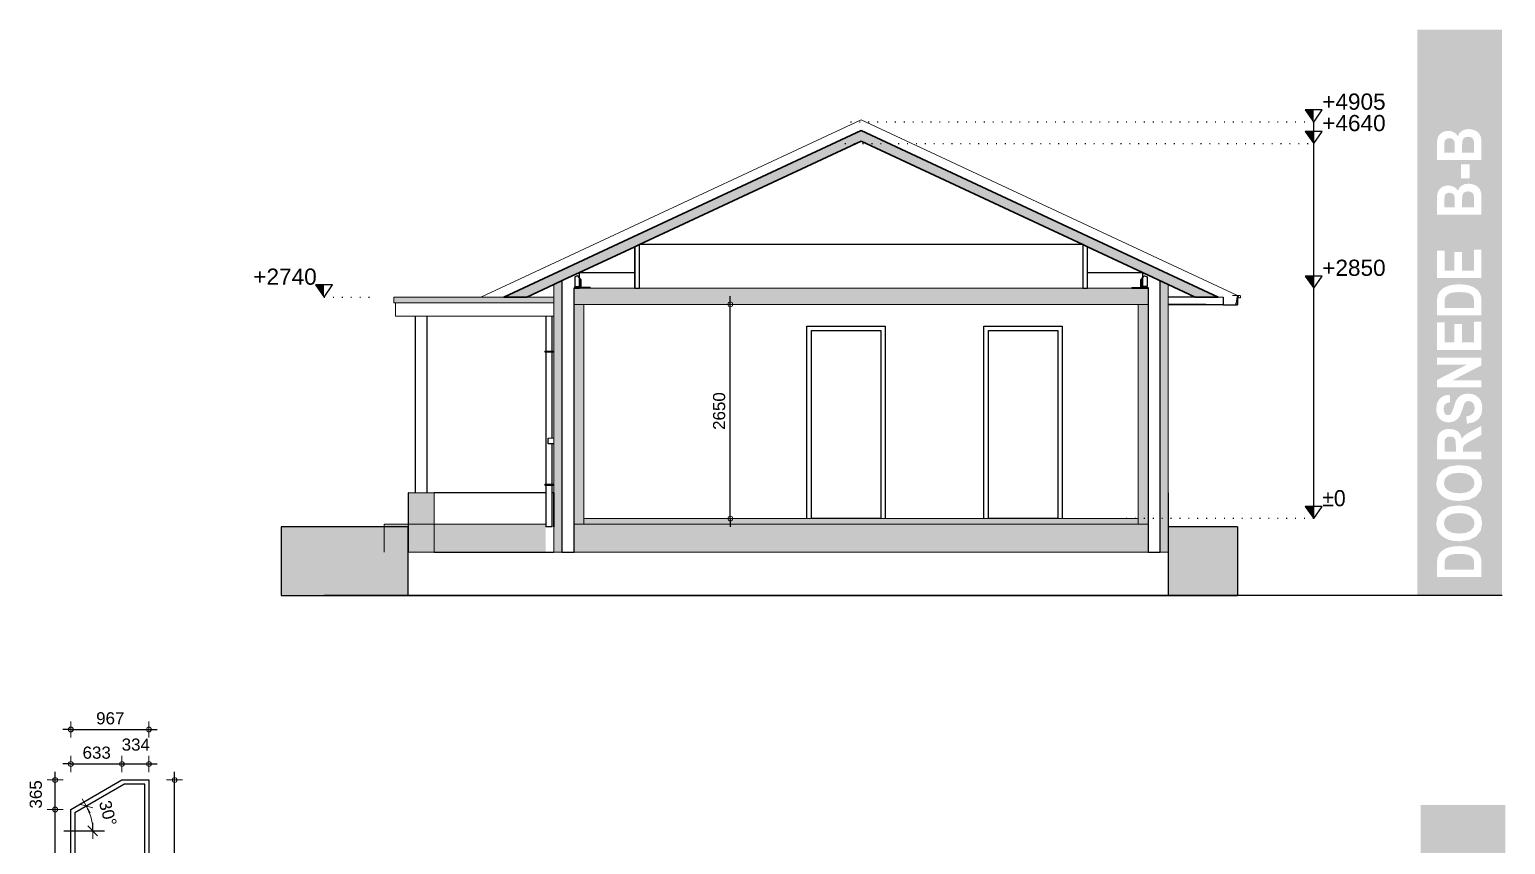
# Model space of a CAD drawing. Header units: millimetres. Extents: x 0 to 1200, y 0 to 841.
# Drawn here: x 797.2 to 979.7, y 187.8 to 288.6 of the extents above; entities that cross this region are included whole.
import ezdxf

# ---------------------------------------------------------------- set-up
doc = ezdxf.new("R2010")
doc.units = ezdxf.units.MM
doc.linetypes.add('PUNKT2_S9', pattern=[1, 0, -1])
doc.layers.add('Standard', color=7, linetype='Continuous', lineweight=25)
doc.styles.add('ARIAL', font='arial.ttf')

msp = doc.modelspace()

# ---------------------------------------------------------------- hatches: boundary and pattern name
at = {"layer": 'Standard', "linetype": 'PUNKT2_S9', "lineweight": -3}
h = msp.add_hatch(color=23, dxfattribs=at)
h.paths.add_polyline_path([(972.2, 221.76), (975.84, 221.76), (975.84, 222.46), (975.83, 222.79), (975.79, 223.02), (975.7, 223.22), (975.56, 223.39), (975.35, 223.52), (975.03, 223.63), (974.59, 223.7), (974.02, 223.72), (973.46, 223.7), (973.04, 223.63), (972.74, 223.52), (972.51, 223.37), (972.35, 223.18), (972.25, 222.94), (972.21, 222.65), (972.2, 222.18)])
h.paths.add_polyline_path([(974.84, 228.68), (974, 228.77), (973.18, 228.68), (972.59, 228.42), (972.24, 228.02), (972.13, 227.5), (972.24, 226.99), (972.6, 226.58), (973.19, 226.32), (974.02, 226.23), (974.84, 226.32), (975.43, 226.59), (975.79, 227), (975.91, 227.5), (975.79, 228.01), (975.44, 228.41)])
h.paths.add_polyline_path([(974, 233.75), (973.18, 233.66), (972.59, 233.4), (972.24, 233), (972.13, 232.48), (972.24, 231.97), (972.6, 231.56), (973.19, 231.3), (974.02, 231.21), (974.84, 231.3), (975.43, 231.57), (975.79, 231.98), (975.91, 232.48), (975.79, 232.99), (975.44, 233.39), (974.84, 233.66)])
h.paths.add_polyline_path([(973.58, 237.58), (973.53, 237.87), (973.44, 238.02), (973.3, 238.13), (973.11, 238.2), (972.88, 238.23), (972.63, 238.19), (972.44, 238.1), (972.29, 237.95), (972.22, 237.75), (972.2, 237.53), (972.2, 237.08), (972.2, 236.36), (973.6, 236.36), (973.6, 237.04)])
h.paths.add_polyline_path([(974.02, 256.1), (973.46, 256.07), (973.04, 256.01), (972.74, 255.89), (972.51, 255.74), (972.35, 255.55), (972.25, 255.31), (972.21, 255.03), (972.2, 254.55), (972.2, 254.14), (975.84, 254.14), (975.84, 254.83), (975.83, 255.16), (975.79, 255.39), (975.7, 255.6), (975.56, 255.76), (975.35, 255.9), (975.03, 256.01), (974.59, 256.07)])
h.paths.add_polyline_path([(968.82, 218.58), (979.32, 218.58), (979.32, 288.58), (968.82, 288.58)])
h.paths.add_polyline_path([(973.45, 267.64), (973.44, 267.88), (973.37, 268.09), (973.24, 268.25), (973.05, 268.35), (972.81, 268.39), (972.58, 268.36), (972.4, 268.27), (972.27, 268.12), (972.2, 267.92), (972.19, 267.65), (972.19, 267.13), (972.19, 266.6), (973.46, 266.6), (973.46, 267.2)])
h.paths.add_polyline_path([(975.84, 266.6), (975.84, 267.45), (975.84, 267.86), (975.81, 268.09), (975.73, 268.28), (975.59, 268.42), (975.39, 268.52), (975.12, 268.55), (974.89, 268.53), (974.7, 268.45), (974.55, 268.33), (974.45, 268.16), (974.39, 267.87), (974.37, 267.35), (974.37, 266.6)])
h.paths.add_polyline_path([(973.46, 273.35), (973.46, 273.96), (973.45, 274.4), (973.44, 274.63), (973.37, 274.85), (973.24, 275), (973.05, 275.11), (972.81, 275.14), (972.58, 275.11), (972.4, 275.02), (972.27, 274.88), (972.2, 274.68), (972.19, 274.41), (972.19, 273.89), (972.19, 273.35)])
h.paths.add_polyline_path([(975.84, 273.35), (975.84, 274.21), (975.84, 274.62), (975.81, 274.85), (975.73, 275.03), (975.59, 275.18), (975.39, 275.28), (975.12, 275.31), (974.89, 275.29), (974.7, 275.21), (974.55, 275.09), (974.45, 274.92), (974.39, 274.62), (974.37, 274.1), (974.37, 273.35)])
h.paths.add_polyline_path([(971.33, 275.07), (971.41, 275.32), (971.55, 275.55), (971.75, 275.74), (972.01, 275.9), (972.32, 276.01), (972.65, 276.04), (973.03, 276), (973.36, 275.87), (973.64, 275.66), (973.85, 275.4), (974.05, 275.77), (974.35, 276.04), (974.73, 276.21), (975.18, 276.27), (975.55, 276.23), (975.91, 276.12), (976.23, 275.95), (976.47, 275.72), (976.64, 275.45), (976.73, 275.1), (976.76, 274.71), (976.77, 273.99), (976.77, 272.43), (971.27, 272.43), (971.27, 274.26), (971.28, 274.74)], flags=16)
h.paths.add_polyline_path([(974.25, 270.19), (974.25, 271.91), (975.3, 271.91), (975.3, 270.19)], flags=16)
h.paths.add_polyline_path([(971.41, 268.57), (971.55, 268.79), (971.75, 268.99), (972.01, 269.15), (972.32, 269.25), (972.65, 269.29), (973.03, 269.24), (973.36, 269.11), (973.64, 268.91), (973.85, 268.64), (974.05, 269.01), (974.35, 269.29), (974.73, 269.46), (975.18, 269.51), (975.55, 269.47), (975.91, 269.36), (976.23, 269.19), (976.47, 268.97), (976.64, 268.69), (976.73, 268.35), (976.76, 267.95), (976.77, 267.23), (976.77, 265.67), (971.27, 265.67), (971.27, 267.5), (971.28, 267.98), (971.33, 268.31)], flags=16)
h.paths.add_polyline_path([(976.77, 261.33), (976.77, 257.84), (971.27, 257.84), (971.27, 261.24), (972.2, 261.24), (972.2, 258.77), (973.42, 258.77), (973.42, 261.07), (974.35, 261.07), (974.35, 258.77), (975.84, 258.77), (975.84, 261.33)], flags=16)
h.paths.add_polyline_path([(971.88, 256.47), (972.29, 256.72), (972.77, 256.91), (973.36, 257.02), (974.07, 257.06), (974.71, 257.02), (975.24, 256.92), (975.79, 256.71), (976.21, 256.42), (976.47, 256.14), (976.65, 255.77), (976.74, 255.41), (976.77, 254.95), (976.77, 253.21), (971.27, 253.21), (971.27, 254.9), (971.3, 255.41), (971.38, 255.78), (971.57, 256.15)], flags=16)
h.paths.add_polyline_path([(975.84, 252.43), (976.77, 252.43), (976.77, 248.95), (971.27, 248.95), (971.27, 252.34), (972.2, 252.34), (972.2, 249.87), (973.42, 249.87), (973.42, 252.17), (974.35, 252.17), (974.35, 249.87), (975.84, 249.87)], flags=16)
h.paths.add_polyline_path([(976.77, 247.97), (976.77, 247.04), (973.18, 245.19), (976.77, 245.19), (976.77, 244.33), (971.27, 244.33), (971.27, 245.23), (974.94, 247.11), (971.27, 247.11), (971.27, 247.97)], flags=16)
h.paths.add_polyline_path([(975.79, 240), (974.98, 239.82), (974.88, 240.72), (975.35, 240.84), (975.67, 241.05), (975.87, 241.34), (975.93, 241.72), (975.87, 242.11), (975.7, 242.39), (975.46, 242.56), (975.17, 242.62), (974.99, 242.59), (974.84, 242.52), (974.71, 242.39), (974.6, 242.19), (974.51, 241.92), (974.36, 241.45), (974.11, 240.81), (973.82, 240.4), (973.31, 240.09), (972.71, 239.98), (972.31, 240.03), (971.93, 240.18), (971.6, 240.42), (971.37, 240.75), (971.22, 241.16), (971.18, 241.65), (971.29, 242.41), (971.63, 242.95), (972.16, 243.29), (972.84, 243.41), (972.89, 242.49), (972.53, 242.39), (972.28, 242.23), (972.14, 241.99), (972.09, 241.65), (972.14, 241.29), (972.29, 241.01), (972.44, 240.9), (972.64, 240.87), (972.82, 240.9), (972.97, 241), (973.15, 241.3), (973.34, 241.85), (973.53, 242.44), (973.73, 242.85), (973.97, 243.14), (974.29, 243.36), (974.69, 243.5), (975.17, 243.54), (975.63, 243.49), (976.05, 243.32), (976.41, 243.06), (976.67, 242.71), (976.82, 242.26), (976.87, 241.71), (976.75, 240.94), (976.39, 240.37)], flags=16)
h.paths.add_polyline_path([(972.81, 239.18), (973.38, 239.1), (973.84, 238.88), (974.16, 238.5), (974.34, 237.97), (974.56, 238.24), (974.8, 238.46), (975.15, 238.69), (975.7, 238.99), (976.77, 239.55), (976.77, 238.44), (975.57, 237.77), (975.05, 237.48), (974.77, 237.29), (974.62, 237.15), (974.54, 237.01), (974.49, 236.82), (974.47, 236.54), (974.47, 236.36), (976.77, 236.36), (976.77, 235.43), (971.27, 235.43), (971.27, 237.38), (971.31, 238.01), (971.42, 238.44), (971.62, 238.74), (971.95, 238.98), (972.35, 239.13)], flags=16)
h.paths.add_polyline_path([(975.21, 234.56), (976.11, 234.1), (976.68, 233.39), (976.86, 232.49), (976.68, 231.57), (976.12, 230.86), (975.22, 230.41), (974.05, 230.26), (973.28, 230.31), (972.64, 230.47), (972.25, 230.65), (971.89, 230.89), (971.6, 231.18), (971.39, 231.49), (971.23, 231.95), (971.18, 232.48), (971.36, 233.39), (971.93, 234.1), (972.83, 234.55), (974.03, 234.7)], flags=16)
h.paths.add_polyline_path([(971.39, 226.51), (971.23, 226.97), (971.18, 227.5), (971.36, 228.41), (971.93, 229.11), (972.83, 229.57), (974.03, 229.72), (975.21, 229.57), (976.11, 229.12), (976.68, 228.41), (976.86, 227.51), (976.68, 226.59), (976.12, 225.88), (975.22, 225.43), (974.05, 225.28), (973.28, 225.33), (972.64, 225.49), (972.25, 225.67), (971.89, 225.91), (971.6, 226.2)], flags=16)
h.paths.add_polyline_path([(976.47, 223.77), (976.65, 223.4), (976.74, 223.04), (976.77, 222.58), (976.77, 220.84), (971.27, 220.84), (971.27, 222.53), (971.3, 223.03), (971.38, 223.4), (971.57, 223.78), (971.88, 224.09), (972.29, 224.35), (972.77, 224.53), (973.36, 224.64), (974.07, 224.68), (974.71, 224.65), (975.24, 224.54), (975.79, 224.33), (976.21, 224.05)], flags=16)
for color, points in [(7, [(956.02, 277.13), (956.02, 278.63), (954.97, 278.63)]), (7, [(956.02, 274.48), (956.02, 275.98), (954.97, 275.98)]), (7, [(956.02, 256.58), (956.02, 258.08), (954.97, 258.08)]), (7, [(833.6, 255.48), (833.6, 256.98), (832.55, 256.98)]), (7, [(956.02, 228.08), (956.02, 229.58), (954.97, 229.58)]), (254, [(828.28, 218.58), (844.01, 218.58), (844.01, 227.08), (828.28, 227.08)]), (254, [(946.58, 227.08), (938.03, 227.08), (938.03, 218.58), (946.58, 218.58)])]:
    msp.add_hatch(color=color, dxfattribs=at).paths.add_polyline_path(points)
at = {"layer": 'Standard', "linetype": 'PUNKT2_S9', "lineweight": 35}
for points in [[(900.02, 274.76), (900.02, 276.08), (855.83, 255.48), (858.67, 255.48)], [(941.37, 255.48), (944.2, 255.48), (900.02, 276.08), (900.02, 274.76)]]:
    msp.add_hatch(color=254, dxfattribs=at).paths.add_polyline_path(points)
at = {"layer": 'Standard', "linetype": 'PUNKT2_S9', "lineweight": 18}
for color, points in [(59, [(863.02, 253.98), (863.02, 257.5), (862.02, 257.04), (862.02, 253.98)]), (59, [(938.02, 253.98), (938.02, 257.04), (937.02, 257.5), (937.02, 253.98)]), (254, [(935.52, 254.58), (935.52, 256.58), (864.52, 256.58), (864.52, 254.58)]), (253, [(862.02, 254.78), (862.02, 255.48), (842.21, 255.48), (842.21, 254.78)]), (59, [(863.02, 223.93), (863.02, 253.98), (862.02, 253.98), (862.02, 223.93)]), (9, [(865.72, 227.38), (865.72, 254.58), (864.52, 254.58), (864.52, 227.38)]), (9, [(935.52, 227.38), (935.52, 254.58), (934.32, 254.58), (934.32, 227.38)]), (59, [(938.02, 223.93), (938.02, 253.98), (937.02, 253.98), (937.02, 223.93)]), (59, [(847.22, 223.93), (847.22, 231.28), (844.02, 231.28), (844.02, 223.93)]), (254, [(935.52, 223.93), (935.52, 227.38), (864.52, 227.38), (864.52, 223.93)]), (253, [(934.32, 227.38), (934.32, 228.08), (865.72, 228.08), (865.72, 227.38)])]:
    msp.add_hatch(color=color, dxfattribs=at).paths.add_polyline_path(points)
at = {"layer": 'Standard', "linetype": 'PUNKT2_S9', "lineweight": 25}
msp.add_hatch(color=254, dxfattribs=at).paths.add_polyline_path([(861.02, 227.38), (841.02, 227.38), (841.02, 223.93), (861.02, 223.93)])
at = {"layer": 'Standard', "linetype": 'PUNKT2_S9', "lineweight": -3}
h = msp.add_hatch(color=23, dxfattribs=at)
h.paths.add_polyline_path([(972.67, 86.33), (976.31, 86.33), (976.31, 87.02), (976.3, 87.36), (976.26, 87.58), (976.17, 87.79), (976.03, 87.95), (975.82, 88.09), (975.5, 88.2), (975.06, 88.27), (974.49, 88.29), (973.93, 88.27), (973.51, 88.2), (973.21, 88.09), (972.98, 87.94), (972.82, 87.74), (972.72, 87.51), (972.69, 87.22), (972.67, 86.75)])
h.paths.add_polyline_path([(974.47, 93.34), (973.65, 93.25), (973.06, 92.99), (972.71, 92.59), (972.6, 92.07), (972.71, 91.56), (973.07, 91.15), (973.66, 90.89), (974.49, 90.8), (975.31, 90.89), (975.9, 91.16), (976.26, 91.57), (976.38, 92.07), (976.26, 92.57), (975.91, 92.98), (975.31, 93.25)])
h.paths.add_polyline_path([(974.49, 95.78), (975.31, 95.87), (975.9, 96.14), (976.26, 96.55), (976.38, 97.05), (976.26, 97.56), (975.91, 97.96), (975.31, 98.23), (974.47, 98.32), (973.65, 98.23), (973.06, 97.97), (972.71, 97.57), (972.6, 97.05), (972.71, 96.54), (973.07, 96.13), (973.66, 95.87)])
h.paths.add_polyline_path([(973.1, 102.76), (972.91, 102.67), (972.76, 102.52), (972.69, 102.32), (972.67, 102.09), (972.67, 101.65), (972.67, 100.92), (974.07, 100.92), (974.07, 101.61), (974.05, 102.15), (974, 102.44), (973.91, 102.59), (973.77, 102.7), (973.58, 102.77), (973.35, 102.79)])
h.paths.add_polyline_path([(976.31, 118.71), (976.31, 119.4), (976.3, 119.73), (976.26, 119.96), (976.17, 120.16), (976.03, 120.33), (975.82, 120.47), (975.5, 120.57), (975.06, 120.64), (974.49, 120.67), (973.93, 120.64), (973.51, 120.57), (973.21, 120.46), (972.98, 120.31), (972.82, 120.12), (972.72, 119.88), (972.69, 119.59), (972.67, 119.12), (972.67, 118.71)])
h.paths.add_polyline_path([(975.06, 138.17), (975.06, 139.42), (973.02, 138.79)])
h.paths.add_polyline_path([(973.02, 132.03), (975.06, 131.41), (975.06, 132.67)])
h.paths.add_polyline_path([(979.74, 82.64), (979.74, 192.64), (969.24, 192.64), (969.24, 82.64)])
h.paths.add_polyline_path([(977.24, 137.51), (977.24, 136.53), (971.74, 138.31), (971.74, 139.29), (977.24, 141.12), (977.24, 140.12), (975.99, 139.72), (975.99, 137.89)], flags=16)
h.paths.add_polyline_path([(975.77, 136.48), (975.77, 134.75), (974.72, 134.75), (974.72, 136.48)], flags=16)
h.paths.add_polyline_path([(975.99, 132.96), (975.99, 131.13), (977.24, 130.75), (977.24, 129.77), (971.74, 131.56), (971.74, 132.53), (977.24, 134.37), (977.24, 133.36)], flags=16)
h.paths.add_polyline_path([(977.24, 125.89), (977.24, 122.41), (971.74, 122.41), (971.74, 125.81), (972.67, 125.81), (972.67, 123.33), (973.89, 123.33), (973.89, 125.63), (974.82, 125.63), (974.82, 123.33), (976.31, 123.33), (976.31, 125.89)], flags=16)
h.paths.add_polyline_path([(971.74, 119.47), (971.77, 119.98), (971.85, 120.34), (972.04, 120.72), (972.35, 121.03), (972.76, 121.29), (973.24, 121.47), (973.83, 121.59), (974.54, 121.62), (975.18, 121.59), (975.71, 121.48), (976.26, 121.27), (976.68, 120.99), (976.94, 120.71), (977.12, 120.34), (977.21, 119.98), (977.24, 119.52), (977.24, 117.78), (971.74, 117.78)], flags=16)
h.paths.add_polyline_path([(976.31, 114.44), (976.31, 117), (977.24, 117), (977.24, 113.51), (971.74, 113.51), (971.74, 116.91), (972.67, 116.91), (972.67, 114.44), (973.89, 114.44), (973.89, 116.74), (974.82, 116.74), (974.82, 114.44)], flags=16)
h.paths.add_polyline_path([(975.41, 111.67), (971.74, 111.67), (971.74, 112.53), (977.24, 112.53), (977.24, 111.61), (973.65, 109.76), (977.24, 109.76), (977.24, 108.9), (971.74, 108.9), (971.74, 109.8)], flags=16)
h.paths.add_polyline_path([(976.26, 104.57), (975.45, 104.38), (975.35, 105.28), (975.82, 105.41), (976.14, 105.61), (976.34, 105.91), (976.4, 106.28), (976.34, 106.68), (976.17, 106.96), (975.93, 107.13), (975.64, 107.18), (975.46, 107.16), (975.31, 107.09), (975.18, 106.96), (975.07, 106.76), (974.98, 106.49), (974.83, 106.02), (974.58, 105.38), (974.29, 104.97), (973.79, 104.66), (973.18, 104.55), (972.78, 104.6), (972.4, 104.75), (972.07, 104.99), (971.84, 105.32), (971.7, 105.73), (971.65, 106.22), (971.76, 106.98), (972.1, 107.52), (972.63, 107.85), (973.31, 107.98), (973.36, 107.05), (973, 106.96), (972.75, 106.8), (972.61, 106.55), (972.56, 106.21), (972.61, 105.85), (972.76, 105.58), (972.91, 105.47), (973.11, 105.43), (973.29, 105.47), (973.44, 105.57), (973.62, 105.87), (973.81, 106.42), (974, 107.01), (974.2, 107.42), (974.45, 107.71), (974.76, 107.93), (975.16, 108.06), (975.64, 108.11), (976.1, 108.05), (976.52, 107.89), (976.88, 107.63), (977.14, 107.27), (977.29, 106.82), (977.34, 106.28), (977.22, 105.51), (976.86, 104.94)], flags=16)
h.paths.add_polyline_path([(972.09, 103.31), (972.42, 103.55), (972.82, 103.7), (973.28, 103.75), (973.85, 103.67), (974.31, 103.44), (974.63, 103.06), (974.81, 102.54), (975.03, 102.81), (975.27, 103.03), (975.62, 103.26), (976.17, 103.56), (977.24, 104.12), (977.24, 103.01), (976.04, 102.34), (975.52, 102.04), (975.24, 101.85), (975.09, 101.72), (975.01, 101.58), (974.96, 101.39), (974.94, 101.11), (974.94, 100.92), (977.24, 100.92), (977.24, 100), (971.74, 100), (971.74, 101.95), (971.78, 102.58), (971.89, 103.01)], flags=16)
h.paths.add_polyline_path([(972.07, 95.75), (971.86, 96.06), (971.7, 96.51), (971.65, 97.04), (971.83, 97.96), (972.4, 98.66), (973.3, 99.12), (974.5, 99.27), (975.68, 99.12), (976.58, 98.67), (977.15, 97.96), (977.33, 97.05), (977.15, 96.14), (976.59, 95.43), (975.69, 94.98), (974.52, 94.83), (973.75, 94.88), (973.11, 95.04), (972.72, 95.22), (972.36, 95.46)], flags=16)
h.paths.add_polyline_path([(977.15, 92.98), (977.33, 92.07), (977.15, 91.16), (976.59, 90.45), (975.69, 90), (974.52, 89.85), (973.75, 89.9), (973.11, 90.05), (972.72, 90.24), (972.36, 90.48), (972.07, 90.77), (971.86, 91.07), (971.7, 91.53), (971.65, 92.06), (971.83, 92.98), (972.4, 93.68), (973.3, 94.14), (974.5, 94.29), (975.68, 94.14), (976.58, 93.69)], flags=16)
h.paths.add_polyline_path([(977.12, 87.97), (977.21, 87.61), (977.24, 87.15), (977.24, 85.41), (971.74, 85.41), (971.74, 87.1), (971.77, 87.6), (971.85, 87.97), (972.04, 88.35), (972.35, 88.66), (972.76, 88.91), (973.24, 89.1), (973.83, 89.21), (974.54, 89.25), (975.18, 89.21), (975.71, 89.11), (976.26, 88.9), (976.68, 88.62), (976.94, 88.33)], flags=16)

# ---------------------------------------------------------------- linework, layer by layer
at = {"layer": 'Standard', "color": 7, "linetype": 'Continuous', "lineweight": -3}
for p, q in [((957.07, 278.63), (954.97, 278.63)), ((954.97, 278.63), (956.02, 277.13)), ((956.02, 277.13), (957.07, 278.63)), ((957.07, 275.98), (954.97, 275.98)), ((954.97, 275.98), (956.02, 274.48)), ((956.02, 275.79), (956.02, 277.13)), ((956.02, 274.48), (957.07, 275.98)), ((956.02, 274.48), (956.02, 275.79)), ((956.02, 257.89), (956.02, 274.48)), ((865.21, 258.53), (864.52, 258.2)), ((864.95, 258.13), (864.62, 257.97)), ((864.62, 257.97), (864.62, 256.78)), ((865, 258.13), (864.95, 258.13)), ((865.31, 257.68), (865, 258.13)), ((865.21, 256.58), (865.21, 258.53)), ((865.31, 256.93), (865.31, 257.68)), ((865.39, 257.66), (865.31, 257.66)), ((865.31, 256.66), (865.31, 257.66)), ((865.39, 256.66), (865.39, 257.66)), ((934.65, 257.66), (934.73, 257.66)), ((934.65, 256.66), (934.65, 257.66)), ((934.73, 257.68), (935.04, 258.13)), ((934.73, 256.93), (934.73, 257.68)), ((934.73, 256.66), (934.73, 257.66)), ((935.52, 258.2), (934.83, 258.53)), ((934.83, 258.53), (934.83, 256.58)), ((935.04, 258.13), (935.09, 258.13)), ((935.09, 258.13), (935.42, 257.97)), ((935.42, 257.97), (935.42, 256.78)), ((957.07, 258.08), (954.97, 258.08)), ((954.97, 258.08), (956.02, 256.58)), ((956.02, 256.58), (957.07, 258.08)), ((956.02, 256.58), (956.02, 257.89)), ((834.65, 256.98), (832.55, 256.98)), ((832.55, 256.98), (833.6, 255.48)), ((833.6, 255.48), (834.65, 256.98)), ((864.52, 256.66), (864.52, 256.58)), ((866.52, 256.66), (864.52, 256.66)), ((864.52, 256.58), (865.21, 256.58)), ((866.52, 256.58), (864.52, 256.58)), ((864.62, 256.78), (865.16, 256.78)), ((865.16, 256.78), (865.31, 256.93)), ((865.39, 257.39), (865.31, 257.39)), ((865.39, 257.29), (865.31, 257.29)), ((866.17, 256.66), (866.17, 256.58)), ((866.27, 256.66), (866.27, 256.58)), ((866.52, 256.66), (866.52, 256.58)), ((933.52, 256.66), (933.52, 256.58)), ((933.52, 256.66), (935.52, 256.66)), ((933.52, 256.58), (935.52, 256.58)), ((933.77, 256.66), (933.77, 256.58)), ((933.87, 256.66), (933.87, 256.58)), ((934.65, 257.39), (934.73, 257.39)), ((934.65, 257.29), (934.73, 257.29)), ((934.88, 256.78), (934.73, 256.93)), ((934.83, 256.58), (935.52, 256.58)), ((935.42, 256.78), (934.88, 256.78)), ((935.52, 256.66), (935.52, 256.58)), ((956.02, 229.39), (956.02, 256.58)), ((863.02, 253.98), (863.02, 223.93)), ((883.85, 254.58), (883.85, 255.58)), ((883.85, 228.08), (883.85, 254.58)), ((937.02, 223.93), (937.02, 253.98)), ((957.07, 229.58), (954.97, 229.58)), ((954.97, 229.58), (956.02, 228.08)), ((956.02, 228.08), (957.07, 229.58)), ((956.02, 228.08), (956.02, 229.39)), ((883.85, 228.08), (883.85, 227.08)), ((863.02, 223.93), (863.52, 223.93)), ((936.52, 223.93), (937.02, 223.93)), ((979.32, 218.58), (833.6, 218.58)), ((802.26, 201.99), (801.26, 201.99)), ((802.26, 201.99), (804.12, 201.99)), ((804.12, 201.99), (811.93, 201.99)), ((811.93, 201.99), (812.93, 201.99)), ((802.26, 197.73), (801.26, 197.73)), ((802.26, 197.73), (802.45, 197.73)), ((802.45, 197.73), (808.59, 197.73)), ((808.59, 197.73), (811.93, 197.73)), ((811.93, 197.73), (812.93, 197.73)), ((800.33, 195.75), (800.33, 196.75)), ((800.33, 192.1), (800.33, 195.75)), ((802.26, 192.1), (808.59, 195.75)), ((815.1, 195.75), (815.1, 196.75)), ((815.1, 173.94), (815.1, 195.75)), ((802.76, 191.74), (808.84, 195.25)), ((800.33, 173.93), (800.33, 192.1)), ((801.42, 189.46), (806.42, 189.46))]:
    msp.add_line(p, q, dxfattribs=at)
at = {"layer": 'Standard', "color": 34, "linetype": 'Continuous', "lineweight": 18}
for p, q in [((900.02, 277.41), (853, 255.48)), ((855.83, 255.48), (900.02, 276.08)), ((946.58, 255.69), (900.02, 277.41)), ((900.02, 276.08), (944.2, 255.48)), ((946.58, 255.69), (946.58, 255.48)), ((853, 255.48), (855.83, 255.48)), ((944.2, 255.48), (944.82, 255.48))]:
    msp.add_line(p, q, dxfattribs=at)
at = {"layer": 'Standard', "color": 255, "linetype": 'Continuous', "lineweight": 35}
for p, q in [((900.02, 276.08), (855.83, 255.48)), ((944.2, 255.48), (900.02, 276.08)), ((872.6, 261.97), (900.02, 274.76)), ((900.02, 274.76), (927.44, 261.97)), ((865.21, 258.53), (872.02, 261.7)), ((872.02, 261.7), (872.6, 261.97)), ((927.44, 261.97), (928.02, 261.7)), ((928.02, 261.7), (934.83, 258.53)), ((862.02, 257.04), (863.31, 257.64)), ((863.31, 257.64), (865.21, 258.53)), ((934.83, 258.53), (938.02, 257.04)), ((858.67, 255.48), (862.02, 257.04)), ((938.02, 257.04), (941.37, 255.48)), ((855.83, 255.48), (858.67, 255.48)), ((941.37, 255.48), (944.2, 255.48))]:
    msp.add_line(p, q, dxfattribs=at)
at = {"layer": 'Standard', "color": 7, "linetype": 'PUNKT2_S9', "lineweight": -3}
for p, q in [((956.02, 277.13), (898.02, 277.13)), ((898.02, 274.48), (956.02, 274.48)), ((833.6, 255.48), (839.82, 255.48)), ((956.02, 228.08), (932.32, 228.08))]:
    msp.add_line(p, q, dxfattribs=at)
at = {"layer": 'Standard', "color": 253, "linetype": 'Continuous', "lineweight": -3}
for p, q in [((872.6, 261.97), (872.02, 261.7)), ((872.02, 261.7), (872.02, 256.58)), ((872.6, 256.58), (872.6, 261.97)), ((927.44, 261.97), (927.44, 256.58)), ((928.02, 261.7), (927.44, 261.97)), ((928.02, 256.58), (928.02, 261.7)), ((872.02, 256.58), (872.6, 256.58)), ((927.44, 256.58), (928.02, 256.58))]:
    msp.add_line(p, q, dxfattribs=at)
at = {"layer": 'Standard', "color": 5, "linetype": 'Continuous', "lineweight": -3}
for p, q in [((872.02, 256.58), (872.02, 261.7)), ((927.44, 261.97), (872.6, 261.97)), ((927.44, 261.97), (927.44, 256.58)), ((865.21, 258.53), (872.02, 258.53)), ((928.02, 258.53), (934.83, 258.53)), ((941.37, 255.48), (938.02, 255.48)), ((944.82, 254.53), (938.02, 254.53)), ((946.42, 254.65), (946.43, 254.66)), ((946.43, 254.68), (946.45, 254.82)), ((946.43, 254.67), (946.43, 254.68)), ((946.43, 254.66), (946.43, 254.67)), ((946.45, 254.82), (946.44, 254.72)), ((844.91, 231.28), (844.91, 253.14)), ((846.33, 231.28), (846.33, 253.14)), ((861.02, 253.14), (861.02, 248.79)), ((861.82, 248.79), (861.82, 253.14)), ((893.32, 228.08), (893.32, 251.9)), ((893.32, 251.9), (893.88, 251.9)), ((893.88, 251.9), (902.46, 251.9)), ((893.88, 228.09), (893.88, 251.34)), ((893.88, 251.34), (902.46, 251.34)), ((902.46, 251.9), (903.02, 251.9)), ((902.46, 251.34), (902.46, 228.09)), ((903.02, 251.9), (903.02, 228.08)), ((915.22, 228.08), (915.22, 251.9)), ((915.22, 251.9), (915.78, 251.9)), ((915.78, 251.9), (924.36, 251.9)), ((915.78, 251.34), (924.36, 251.34)), ((915.78, 228.09), (915.78, 251.34)), ((924.36, 251.9), (924.92, 251.9)), ((924.36, 251.34), (924.36, 228.09)), ((924.92, 251.9), (924.92, 228.08)), ((860.92, 248.79), (860.92, 248.69)), ((860.92, 248.79), (860.92, 248.79)), ((860.92, 248.79), (860.92, 248.79)), ((860.92, 248.79), (860.93, 248.79)), ((860.92, 248.69), (860.92, 248.69)), ((860.92, 248.69), (860.92, 248.69)), ((860.92, 248.69), (860.93, 248.69)), ((860.93, 248.79), (860.93, 248.79)), ((860.93, 248.79), (860.94, 248.79)), ((860.93, 248.69), (860.93, 248.69)), ((860.93, 248.69), (860.94, 248.69)), ((860.94, 248.79), (860.94, 248.79)), ((860.94, 248.79), (860.95, 248.79)), ((860.94, 248.69), (860.94, 248.69)), ((860.94, 248.69), (860.95, 248.69)), ((860.95, 248.79), (860.96, 248.79)), ((860.95, 248.69), (860.96, 248.69)), ((860.96, 248.79), (860.97, 248.79)), ((860.96, 248.69), (860.97, 248.69)), ((860.97, 248.79), (860.98, 248.79)), ((860.97, 248.69), (860.98, 248.69)), ((860.98, 248.79), (860.99, 248.79)), ((860.98, 248.69), (860.99, 248.69)), ((860.99, 248.79), (861, 248.79)), ((860.99, 248.69), (861, 248.69)), ((861, 248.79), (861.01, 248.79)), ((861, 248.69), (861.01, 248.69)), ((861.01, 248.79), (861.02, 248.79)), ((861.01, 248.69), (861.02, 248.69)), ((861.02, 248.79), (861.04, 248.79)), ((861.02, 248.69), (861.02, 232.33)), ((861.02, 248.69), (861.04, 248.69)), ((861.04, 248.79), (861.05, 248.79)), ((861.04, 248.69), (861.05, 248.69)), ((861.05, 248.79), (861.07, 248.79)), ((861.05, 248.69), (861.07, 248.69)), ((861.07, 248.79), (861.08, 248.79)), ((861.07, 248.69), (861.08, 248.69)), ((861.08, 248.79), (861.1, 248.79)), ((861.08, 248.69), (861.1, 248.69)), ((861.1, 248.79), (861.12, 248.79)), ((861.1, 248.69), (861.12, 248.69)), ((861.12, 248.79), (861.13, 248.79)), ((861.12, 248.69), (861.13, 248.69)), ((861.13, 248.79), (861.15, 248.79)), ((861.13, 248.69), (861.15, 248.69)), ((861.15, 248.79), (861.17, 248.79)), ((861.15, 248.69), (861.17, 248.69)), ((861.17, 248.79), (861.19, 248.79)), ((861.17, 248.69), (861.19, 248.69)), ((861.19, 248.79), (861.21, 248.79)), ((861.19, 248.69), (861.21, 248.69)), ((861.21, 248.79), (861.23, 248.79)), ((861.21, 248.69), (861.23, 248.69)), ((861.23, 248.79), (861.25, 248.79)), ((861.23, 248.69), (861.25, 248.69)), ((861.25, 248.79), (861.27, 248.79)), ((861.25, 248.69), (861.27, 248.69)), ((861.27, 248.79), (861.29, 248.79)), ((861.27, 248.69), (861.29, 248.69)), ((861.29, 248.79), (861.31, 248.79)), ((861.29, 248.69), (861.31, 248.69)), ((861.31, 248.79), (861.33, 248.79)), ((861.31, 248.69), (861.33, 248.69)), ((861.33, 248.79), (861.35, 248.79)), ((861.33, 248.69), (861.35, 248.69)), ((861.35, 248.79), (861.38, 248.79)), ((861.35, 248.69), (861.38, 248.69)), ((861.38, 248.79), (861.4, 248.79)), ((861.38, 248.69), (861.4, 248.69)), ((861.4, 248.79), (861.42, 248.79)), ((861.4, 248.69), (861.42, 248.69)), ((861.42, 248.79), (861.44, 248.79)), ((861.42, 248.69), (861.44, 248.69)), ((861.44, 248.79), (861.46, 248.79)), ((861.44, 248.69), (861.46, 248.69)), ((861.46, 248.79), (861.49, 248.79)), ((861.46, 248.69), (861.49, 248.69)), ((861.49, 248.79), (861.51, 248.79)), ((861.49, 248.69), (861.51, 248.69)), ((861.51, 248.79), (861.53, 248.79)), ((861.51, 248.69), (861.53, 248.69)), ((861.53, 248.79), (861.55, 248.79)), ((861.53, 248.69), (861.55, 248.69)), ((861.55, 248.79), (861.57, 248.79)), ((861.55, 248.69), (861.57, 248.69)), ((861.57, 248.79), (861.59, 248.79)), ((861.57, 248.69), (861.59, 248.69)), ((861.59, 248.79), (861.61, 248.79)), ((861.59, 248.69), (861.61, 248.69)), ((861.61, 248.79), (861.63, 248.79)), ((861.61, 248.69), (861.63, 248.69)), ((861.63, 248.79), (861.65, 248.79)), ((861.63, 248.69), (861.65, 248.69)), ((861.65, 248.79), (861.67, 248.79)), ((861.65, 248.69), (861.67, 248.69)), ((861.67, 248.79), (861.69, 248.79)), ((861.67, 248.69), (861.69, 248.69)), ((861.69, 248.79), (861.71, 248.79)), ((861.69, 248.69), (861.71, 248.69)), ((861.71, 248.79), (861.72, 248.79)), ((861.71, 248.69), (861.72, 248.69)), ((861.72, 248.79), (861.74, 248.79)), ((861.72, 248.69), (861.74, 248.69)), ((861.74, 248.79), (861.76, 248.79)), ((861.74, 248.69), (861.76, 248.69)), ((861.76, 248.79), (861.77, 248.79)), ((861.76, 248.69), (861.77, 248.69)), ((861.77, 248.79), (861.79, 248.79)), ((861.77, 248.69), (861.79, 248.69)), ((861.79, 248.79), (861.8, 248.79)), ((861.79, 248.69), (861.8, 248.69)), ((861.8, 248.79), (861.82, 248.79)), ((861.8, 248.69), (861.82, 248.69)), ((861.82, 248.79), (861.83, 248.79)), ((861.82, 248.69), (861.83, 248.69)), ((861.82, 238.07), (861.82, 248.69)), ((861.83, 248.79), (861.84, 248.79)), ((861.83, 248.69), (861.84, 248.69)), ((861.84, 248.79), (861.85, 248.79)), ((861.84, 248.69), (861.85, 248.69)), ((861.85, 248.79), (861.86, 248.79)), ((861.85, 248.69), (861.86, 248.69)), ((861.86, 248.79), (861.87, 248.79)), ((861.86, 248.69), (861.87, 248.69)), ((861.87, 248.79), (861.88, 248.79)), ((861.87, 248.69), (861.88, 248.69)), ((861.88, 248.79), (861.89, 248.79)), ((861.88, 248.69), (861.89, 248.69)), ((861.89, 248.79), (861.9, 248.79)), ((861.89, 248.69), (861.9, 248.69)), ((861.9, 248.79), (861.9, 248.79)), ((861.9, 248.79), (861.91, 248.79)), ((861.9, 248.69), (861.9, 248.69)), ((861.9, 248.69), (861.91, 248.69)), ((861.91, 248.79), (861.91, 248.79)), ((861.91, 248.79), (861.92, 248.79)), ((861.91, 248.69), (861.91, 248.69)), ((861.91, 248.69), (861.92, 248.69)), ((861.92, 248.79), (861.92, 248.79)), ((861.92, 248.79), (861.92, 248.79)), ((861.92, 248.79), (861.92, 248.69)), ((861.92, 248.69), (861.92, 248.69)), ((861.92, 248.69), (861.92, 248.69)), ((861.32, 238.03), (862.02, 238.08)), ((861.32, 237.33), (861.32, 238.03)), ((862.02, 237.33), (861.32, 237.33)), ((861.82, 232.33), (861.82, 237.33)), ((860.92, 232.33), (860.92, 232.22)), ((860.92, 232.33), (860.92, 232.33)), ((860.92, 232.33), (860.92, 232.33)), ((860.92, 232.33), (860.93, 232.33)), ((860.92, 232.22), (860.92, 232.22)), ((860.92, 232.22), (860.92, 232.22)), ((860.92, 232.22), (860.93, 232.22)), ((860.93, 232.33), (860.93, 232.33)), ((860.93, 232.33), (860.94, 232.33)), ((860.93, 232.22), (860.93, 232.22)), ((860.93, 232.22), (860.94, 232.22)), ((860.94, 232.33), (860.94, 232.33)), ((860.94, 232.33), (860.95, 232.33)), ((860.94, 232.22), (860.94, 232.22)), ((860.94, 232.22), (860.95, 232.22)), ((860.95, 232.33), (860.96, 232.33)), ((860.95, 232.22), (860.96, 232.22)), ((860.96, 232.33), (860.97, 232.33)), ((860.96, 232.22), (860.97, 232.22)), ((860.97, 232.33), (860.98, 232.33)), ((860.97, 232.22), (860.98, 232.22)), ((860.98, 232.33), (860.99, 232.33)), ((860.98, 232.22), (860.99, 232.22)), ((860.99, 232.33), (861, 232.33)), ((860.99, 232.22), (861, 232.22)), ((861, 232.33), (861.01, 232.33)), ((861, 232.22), (861.01, 232.22)), ((861.01, 232.33), (861.02, 232.33)), ((861.01, 232.22), (861.02, 232.22)), ((861.02, 232.33), (861.04, 232.33)), ((861.02, 232.22), (861.02, 227.08)), ((861.02, 232.22), (861.04, 232.22)), ((861.04, 232.33), (861.05, 232.33)), ((861.04, 232.22), (861.05, 232.22)), ((861.05, 232.33), (861.07, 232.33)), ((861.05, 232.22), (861.07, 232.22)), ((861.07, 232.33), (861.08, 232.33)), ((861.07, 232.22), (861.08, 232.22)), ((861.08, 232.33), (861.1, 232.33)), ((861.08, 232.22), (861.1, 232.22)), ((861.1, 232.33), (861.12, 232.33)), ((861.1, 232.22), (861.12, 232.22)), ((861.12, 232.33), (861.13, 232.33)), ((861.12, 232.22), (861.13, 232.22)), ((861.13, 232.33), (861.15, 232.33)), ((861.13, 232.22), (861.15, 232.22)), ((861.15, 232.33), (861.17, 232.33)), ((861.15, 232.22), (861.17, 232.22)), ((861.17, 232.33), (861.19, 232.33)), ((861.17, 232.22), (861.19, 232.22)), ((861.19, 232.33), (861.21, 232.33)), ((861.19, 232.22), (861.21, 232.22)), ((861.21, 232.33), (861.23, 232.33)), ((861.21, 232.22), (861.23, 232.22)), ((861.23, 232.33), (861.25, 232.33)), ((861.23, 232.22), (861.25, 232.22)), ((861.25, 232.33), (861.27, 232.33)), ((861.25, 232.22), (861.27, 232.22)), ((861.27, 232.33), (861.29, 232.33)), ((861.27, 232.22), (861.29, 232.22)), ((861.29, 232.33), (861.31, 232.33)), ((861.29, 232.22), (861.31, 232.22)), ((861.31, 232.33), (861.33, 232.33)), ((861.31, 232.22), (861.33, 232.22)), ((861.33, 232.33), (861.35, 232.33)), ((861.33, 232.22), (861.35, 232.22)), ((861.35, 232.33), (861.38, 232.33)), ((861.35, 232.22), (861.38, 232.22)), ((861.38, 232.33), (861.4, 232.33)), ((861.38, 232.22), (861.4, 232.22)), ((861.4, 232.33), (861.42, 232.33)), ((861.4, 232.22), (861.42, 232.22)), ((861.42, 232.33), (861.44, 232.33)), ((861.42, 232.22), (861.44, 232.22)), ((861.44, 232.33), (861.46, 232.33)), ((861.44, 232.22), (861.46, 232.22)), ((861.46, 232.33), (861.49, 232.33)), ((861.46, 232.22), (861.49, 232.22)), ((861.49, 232.33), (861.51, 232.33)), ((861.49, 232.22), (861.51, 232.22)), ((861.51, 232.33), (861.53, 232.33)), ((861.51, 232.22), (861.53, 232.22)), ((861.53, 232.33), (861.55, 232.33)), ((861.53, 232.22), (861.55, 232.22)), ((861.55, 232.33), (861.57, 232.33)), ((861.55, 232.22), (861.57, 232.22)), ((861.57, 232.33), (861.59, 232.33)), ((861.57, 232.22), (861.59, 232.22)), ((861.59, 232.33), (861.61, 232.33)), ((861.59, 232.22), (861.61, 232.22)), ((861.61, 232.33), (861.63, 232.33)), ((861.61, 232.22), (861.63, 232.22)), ((861.63, 232.33), (861.65, 232.33)), ((861.63, 232.22), (861.65, 232.22)), ((861.65, 232.33), (861.67, 232.33)), ((861.65, 232.22), (861.67, 232.22)), ((861.67, 232.33), (861.69, 232.33)), ((861.67, 232.22), (861.69, 232.22)), ((861.69, 232.33), (861.71, 232.33)), ((861.69, 232.22), (861.71, 232.22)), ((861.71, 232.33), (861.72, 232.33)), ((861.71, 232.22), (861.72, 232.22)), ((861.72, 232.33), (861.74, 232.33)), ((861.72, 232.22), (861.74, 232.22)), ((861.74, 232.33), (861.76, 232.33)), ((861.74, 232.22), (861.76, 232.22)), ((861.76, 232.33), (861.77, 232.33)), ((861.76, 232.22), (861.77, 232.22)), ((861.77, 232.33), (861.79, 232.33)), ((861.77, 232.22), (861.79, 232.22)), ((861.79, 232.33), (861.8, 232.33)), ((861.79, 232.22), (861.8, 232.22)), ((861.8, 232.33), (861.82, 232.33)), ((861.8, 232.22), (861.82, 232.22)), ((861.82, 232.33), (861.83, 232.33)), ((861.82, 232.22), (861.83, 232.22)), ((861.82, 227.08), (861.82, 232.22)), ((861.83, 232.33), (861.84, 232.33)), ((861.83, 232.22), (861.84, 232.22)), ((861.84, 232.33), (861.85, 232.33)), ((861.84, 232.22), (861.85, 232.22)), ((861.85, 232.33), (861.86, 232.33)), ((861.85, 232.22), (861.86, 232.22)), ((861.86, 232.33), (861.87, 232.33)), ((861.86, 232.22), (861.87, 232.22)), ((861.87, 232.33), (861.88, 232.33)), ((861.87, 232.22), (861.88, 232.22)), ((861.88, 232.33), (861.89, 232.33)), ((861.88, 232.22), (861.89, 232.22)), ((861.89, 232.33), (861.9, 232.33)), ((861.89, 232.22), (861.9, 232.22)), ((861.9, 232.33), (861.9, 232.33)), ((861.9, 232.33), (861.91, 232.33)), ((861.9, 232.22), (861.9, 232.22)), ((861.9, 232.22), (861.91, 232.22)), ((861.91, 232.33), (861.91, 232.33)), ((861.91, 232.33), (861.92, 232.33)), ((861.91, 232.22), (861.91, 232.22)), ((861.91, 232.22), (861.92, 232.22)), ((861.92, 232.33), (861.92, 232.33)), ((861.92, 232.33), (861.92, 232.33)), ((861.92, 232.33), (861.92, 232.22)), ((861.92, 232.22), (861.92, 232.22)), ((861.92, 232.22), (861.92, 232.22)), ((861.02, 231.28), (847.22, 231.28)), ((862, 231.28), (861.82, 231.28)), ((861.02, 227.08), (861.02, 227.08)), ((861.02, 227.08), (861.02, 227.08)), ((861.03, 227.08), (861.02, 227.08)), ((861.03, 227.08), (861.03, 227.08)), ((861.04, 227.08), (861.03, 227.08)), ((861.05, 227.08), (861.04, 227.08)), ((861.05, 227.08), (861.05, 227.08)), ((861.06, 227.08), (861.05, 227.08)), ((861.07, 227.08), (861.06, 227.08)), ((861.08, 227.08), (861.07, 227.08)), ((861.1, 227.08), (861.08, 227.08)), ((861.11, 227.08), (861.1, 227.08)), ((861.12, 227.08), (861.11, 227.08)), ((861.14, 227.08), (861.12, 227.08)), ((861.15, 227.08), (861.14, 227.08)), ((861.17, 227.08), (861.15, 227.08)), ((861.18, 227.08), (861.17, 227.08)), ((861.2, 227.08), (861.18, 227.08)), ((861.22, 227.08), (861.2, 227.08)), ((861.24, 227.08), (861.22, 227.08)), ((861.26, 227.08), (861.24, 227.08)), ((861.28, 227.08), (861.26, 227.08)), ((861.3, 227.08), (861.28, 227.08)), ((861.32, 227.08), (861.3, 227.08)), ((861.34, 227.08), (861.32, 227.08)), ((861.36, 227.08), (861.34, 227.08)), ((861.38, 227.08), (861.36, 227.08)), ((861.4, 227.08), (861.38, 227.08)), ((861.42, 227.08), (861.4, 227.08)), ((861.44, 227.08), (861.42, 227.08)), ((861.46, 227.08), (861.44, 227.08)), ((861.48, 227.08), (861.46, 227.08)), ((861.5, 227.08), (861.48, 227.08)), ((861.52, 227.08), (861.5, 227.08)), ((861.54, 227.08), (861.52, 227.08)), ((861.56, 227.08), (861.54, 227.08)), ((861.58, 227.08), (861.56, 227.08)), ((861.6, 227.08), (861.58, 227.08)), ((861.62, 227.08), (861.6, 227.08)), ((861.64, 227.08), (861.62, 227.08)), ((861.65, 227.08), (861.64, 227.08)), ((861.67, 227.08), (861.65, 227.08)), ((861.69, 227.08), (861.67, 227.08)), ((861.7, 227.08), (861.69, 227.08)), ((861.72, 227.08), (861.7, 227.08)), ((861.73, 227.08), (861.72, 227.08)), ((861.74, 227.08), (861.73, 227.08)), ((861.76, 227.08), (861.74, 227.08)), ((861.77, 227.08), (861.76, 227.08)), ((861.78, 227.08), (861.77, 227.08)), ((861.79, 227.08), (861.78, 227.08)), ((861.79, 227.08), (861.79, 227.08)), ((861.8, 227.08), (861.79, 227.08)), ((861.81, 227.08), (861.8, 227.08)), ((861.81, 227.08), (861.81, 227.08)), ((861.81, 227.08), (861.81, 227.08)), ((861.82, 227.08), (861.81, 227.08)), ((861.82, 227.08), (861.82, 227.08)), ((893.88, 228.09), (893.88, 228.08)), ((902.46, 228.09), (893.88, 228.09)), ((902.46, 228.08), (902.46, 228.09)), ((915.78, 228.09), (915.78, 228.08)), ((924.36, 228.09), (915.78, 228.09)), ((924.36, 228.08), (924.36, 228.09)), ((847.22, 223.93), (862.02, 223.93)), ((844.01, 218.58), (938.03, 218.58)), ((808.59, 195.75), (811.43, 195.75)), ((811.43, 195.75), (811.93, 195.75)), ((811.93, 195.75), (811.93, 173.93)), ((811.43, 195.25), (808.84, 195.25)), ((811.43, 173.93), (811.43, 195.25)), ((802.26, 173.93), (802.26, 192.1)), ((802.76, 191.74), (802.76, 173.93))]:
    msp.add_line(p, q, dxfattribs=at)
at = {"layer": 'Standard', "color": 36, "linetype": 'Continuous', "lineweight": 18}
for p, q in [((863.02, 257.5), (862.02, 257.04)), ((863.02, 253.98), (863.02, 257.5)), ((938.02, 257.04), (937.02, 257.5)), ((937.02, 257.5), (937.02, 253.98)), ((862.02, 257.04), (862.02, 255.48)), ((938.02, 253.98), (938.02, 257.04)), ((862.02, 255.48), (862.02, 253.98)), ((862.02, 253.98), (862.02, 253.14)), ((863.02, 223.93), (863.02, 253.98)), ((937.02, 253.98), (937.02, 223.93)), ((938.02, 231.28), (938.02, 253.98)), ((862.02, 253.14), (862.02, 231.28)), ((862.02, 231.28), (862.02, 227.08)), ((938.02, 227.08), (938.02, 231.28)), ((862.02, 227.08), (862.02, 223.93)), ((938.02, 223.93), (938.02, 227.08)), ((862.02, 223.93), (863.02, 223.93)), ((937.02, 223.93), (938.02, 223.93))]:
    msp.add_line(p, q, dxfattribs=at)
at = {"layer": 'Standard', "color": 255, "linetype": 'Continuous', "lineweight": -3}
for p, q in [((863.31, 257.64), (863.02, 257.5)), ((863.02, 257.5), (863.02, 253.98)), ((937.02, 257.5), (936.52, 257.74)), ((937.02, 253.98), (937.02, 257.5)), ((828.28, 227.08), (828.28, 218.58)), ((844, 227.08), (828.28, 227.08)), ((844.01, 227.08), (844, 227.08)), ((844.01, 218.58), (844.01, 227.08)), ((938.03, 227.08), (938.03, 218.58)), ((938.04, 227.08), (938.03, 227.08)), ((946.58, 227.08), (938.04, 227.08)), ((946.58, 227.08), (946.58, 218.58)), ((828.28, 218.58), (844.01, 218.58)), ((938.03, 218.58), (946.58, 218.58))]:
    msp.add_line(p, q, dxfattribs=at)
at = {"layer": 'Standard', "color": 51, "linetype": 'Continuous', "lineweight": -3}
for p, q in [((864.52, 258.2), (863.31, 257.64)), ((936.52, 257.74), (935.52, 258.2)), ((864.52, 253.98), (864.52, 256.58)), ((935.52, 256.58), (935.52, 253.98)), ((864.52, 223.93), (864.52, 253.98)), ((935.52, 253.98), (935.52, 223.93)), ((863.52, 223.93), (864.52, 223.93)), ((935.52, 223.93), (936.52, 223.93))]:
    msp.add_line(p, q, dxfattribs=at)
at = {"layer": 'Standard', "color": 254, "linetype": 'Continuous', "lineweight": 18}
for p, q in [((865.21, 256.58), (864.52, 256.58)), ((864.52, 256.58), (864.52, 254.58)), ((872.02, 256.58), (865.21, 256.58)), ((872.6, 256.58), (872.02, 256.58)), ((927.44, 256.58), (872.6, 256.58)), ((928.02, 256.58), (927.44, 256.58)), ((934.83, 256.58), (928.02, 256.58)), ((935.52, 256.58), (934.83, 256.58)), ((935.52, 254.58), (935.52, 256.58)), ((864.52, 254.58), (865.72, 254.58)), ((865.72, 254.58), (934.32, 254.58)), ((934.32, 254.58), (935.52, 254.58)), ((935.52, 227.38), (864.52, 227.38)), ((864.52, 227.38), (864.52, 223.93)), ((935.52, 223.93), (935.52, 227.38)), ((864.52, 223.93), (935.52, 223.93))]:
    msp.add_line(p, q, dxfattribs=at)
at = {"layer": 'Standard', "color": 255, "linetype": 'Continuous', "lineweight": 18}
for p, q in [((945.97, 255.67), (946.83, 255.67)), ((946.83, 255.67), (946.84, 255.67)), ((946.84, 255.67), (946.85, 255.67)), ((946.85, 255.67), (946.86, 255.67)), ((946.85, 255.67), (946.85, 255.67)), ((946.86, 255.67), (946.87, 255.67)), ((946.87, 255.67), (946.88, 255.67)), ((946.88, 255.67), (946.88, 255.66)), ((946.88, 255.66), (946.89, 255.66)), ((946.89, 255.66), (946.9, 255.66)), ((946.9, 255.66), (946.9, 255.65)), ((946.9, 255.65), (946.91, 255.65)), ((946.91, 255.65), (946.92, 255.65)), ((946.92, 255.65), (946.92, 255.64)), ((946.92, 255.64), (946.93, 255.64)), ((946.93, 255.64), (946.93, 255.63)), ((946.93, 255.63), (946.94, 255.62)), ((946.94, 255.62), (946.95, 255.61)), ((946.94, 255.62), (946.94, 255.62)), ((942.67, 254.59), (938.02, 254.59)), ((946.29, 254.53), (943.18, 254.54)), ((946.29, 254.53), (946.28, 254.53)), ((946.29, 254.54), (946.29, 254.53)), ((946.3, 254.54), (946.29, 254.54)), ((946.31, 254.54), (946.3, 254.54)), ((946.32, 254.54), (946.31, 254.54)), ((946.32, 254.54), (946.32, 254.54)), ((946.33, 254.54), (946.32, 254.54)), ((946.35, 254.55), (946.34, 254.55)), ((946.35, 254.56), (946.35, 254.55)), ((946.36, 254.56), (946.35, 254.56)), ((946.37, 254.56), (946.36, 254.56)), ((946.37, 254.57), (946.37, 254.56)), ((946.38, 254.57), (946.37, 254.57)), ((946.39, 254.59), (946.38, 254.58)), ((946.38, 254.58), (946.38, 254.57)), ((946.4, 254.6), (946.39, 254.59)), ((946.39, 254.59), (946.39, 254.59)), ((946.4, 254.61), (946.4, 254.6)), ((946.41, 254.61), (946.4, 254.61)), ((946.42, 254.63), (946.41, 254.62)), ((946.41, 254.62), (946.41, 254.61)), ((946.43, 254.66), (946.42, 254.65)), ((946.42, 254.65), (946.42, 254.64)), ((946.42, 254.64), (946.42, 254.63)), ((946.42, 254.63), (946.42, 254.63)), ((946.44, 254.72), (946.43, 254.68)), ((946.43, 254.68), (946.43, 254.67)), ((946.43, 254.67), (946.43, 254.66)), ((946.55, 255.51), (946.44, 254.72)), ((946.55, 255.54), (946.55, 255.53)), ((946.56, 255.54), (946.55, 255.54)), ((946.55, 255.53), (946.55, 255.52)), ((946.55, 255.53), (946.55, 255.53)), ((946.55, 255.53), (946.55, 255.53)), ((946.55, 255.53), (946.55, 255.53)), ((946.55, 255.53), (946.55, 255.53)), ((946.55, 255.53), (946.55, 255.53)), ((946.55, 255.52), (946.55, 255.51)), ((946.55, 255.52), (946.55, 255.52)), ((946.55, 255.52), (946.55, 255.52)), ((946.55, 255.52), (946.55, 255.52)), ((946.57, 255.55), (946.56, 255.54)), ((946.56, 255.54), (946.56, 255.54)), ((946.56, 255.54), (946.56, 255.54)), ((946.56, 255.54), (946.56, 255.54)), ((946.56, 255.54), (946.56, 255.54)), ((946.56, 255.54), (946.56, 255.54)), ((946.57, 255.55), (946.57, 255.55)), ((946.57, 255.55), (946.57, 255.55)), ((946.57, 255.55), (946.57, 255.55)), ((946.57, 255.55), (946.57, 255.55)), ((946.58, 255.55), (946.57, 255.55)), ((946.58, 255.55), (946.58, 255.55)), ((946.58, 255.55), (946.58, 255.55)), ((946.58, 255.55), (946.58, 255.55)), ((946.58, 255.55), (946.58, 255.55)), ((946.58, 255.55), (946.58, 255.55)), ((946.7, 255.55), (946.58, 255.55)), ((946.7, 255.46), (946.7, 255.55)), ((946.71, 255.45), (946.7, 255.46)), ((946.7, 255.46), (946.7, 255.46)), ((946.71, 255.44), (946.71, 255.45)), ((946.71, 255.44), (946.71, 255.44)), ((946.72, 255.43), (946.71, 255.44)), ((946.72, 255.42), (946.72, 255.43)), ((946.73, 255.42), (946.72, 255.42)), ((946.73, 255.41), (946.73, 255.42)), ((946.74, 255.41), (946.73, 255.41)), ((946.74, 255.4), (946.74, 255.41)), ((946.75, 255.4), (946.74, 255.4)), ((946.76, 255.39), (946.75, 255.4)), ((946.76, 255.39), (946.76, 255.39)), ((946.77, 255.38), (946.76, 255.39)), ((946.78, 255.38), (946.77, 255.38)), ((946.78, 255.38), (946.78, 255.38)), ((946.79, 255.37), (946.78, 255.38)), ((946.8, 255.37), (946.79, 255.37)), ((946.8, 255.37), (946.8, 255.37)), ((946.81, 255.37), (946.8, 255.37)), ((946.82, 255.37), (946.81, 255.37)), ((946.83, 255.37), (946.82, 255.37)), ((946.83, 255.37), (946.83, 255.37)), ((946.84, 255.37), (946.83, 255.37)), ((946.85, 255.37), (946.84, 255.37)), ((946.85, 255.37), (946.85, 255.37)), ((946.86, 255.37), (946.85, 255.37)), ((946.87, 255.37), (946.86, 255.37)), ((946.88, 255.37), (946.87, 255.37)), ((946.88, 255.38), (946.88, 255.37)), ((946.89, 255.38), (946.88, 255.38)), ((946.9, 255.38), (946.89, 255.38)), ((946.9, 255.39), (946.9, 255.38)), ((946.91, 255.39), (946.9, 255.39)), ((946.92, 255.4), (946.91, 255.39)), ((946.93, 255.41), (946.92, 255.4)), ((946.92, 255.4), (946.92, 255.4)), ((946.94, 255.42), (946.93, 255.41)), ((946.93, 255.41), (946.93, 255.41)), ((946.95, 255.43), (946.94, 255.42)), ((946.94, 255.42), (946.94, 255.42)), ((946.95, 255.61), (946.95, 255.6)), ((946.95, 255.6), (946.96, 255.59)), ((946.95, 255.6), (946.95, 255.6)), ((946.95, 255.44), (946.95, 255.43)), ((946.96, 255.44), (946.95, 255.44)), ((946.96, 255.59), (946.96, 255.58)), ((946.96, 255.58), (946.97, 255.57)), ((946.96, 255.58), (946.96, 255.58)), ((946.96, 255.47), (946.96, 255.46)), ((946.97, 255.47), (946.96, 255.47)), ((946.96, 255.46), (946.96, 255.45)), ((946.96, 255.45), (946.96, 255.44)), ((946.97, 255.57), (946.97, 255.56)), ((946.97, 255.56), (946.97, 255.55)), ((946.97, 255.55), (946.97, 255.54)), ((946.97, 255.54), (946.97, 255.53)), ((946.97, 255.54), (946.97, 255.54)), ((946.97, 255.53), (946.97, 255.52)), ((946.97, 255.52), (946.97, 255.51)), ((946.97, 255.51), (946.97, 255.5)), ((946.97, 255.5), (946.97, 255.49)), ((946.97, 255.5), (946.97, 255.5)), ((946.97, 255.49), (946.97, 255.48)), ((946.97, 255.48), (946.97, 255.47))]:
    msp.add_line(p, q, dxfattribs=at)
at = {"layer": 'Standard', "color": 51, "linetype": 'Continuous', "lineweight": 18}
for p, q in [((853, 255.48), (842.21, 255.48)), ((842.21, 255.48), (842.21, 254.78)), ((842.21, 254.78), (842.41, 254.78)), ((842.41, 254.78), (842.41, 253.14)), ((862.02, 254.78), (842.41, 254.78)), ((842.41, 254.78), (862.02, 254.78)), ((858.67, 255.48), (853, 255.48)), ((862.02, 255.48), (858.67, 255.48)), ((862.02, 254.78), (862.02, 255.48)), ((862.02, 253.14), (862.02, 254.78)), ((842.41, 253.14), (862.02, 253.14))]:
    msp.add_line(p, q, dxfattribs=at)
at = {"layer": 'Standard', "color": 253, "linetype": 'Continuous', "lineweight": 18}
for p, q in [((865.72, 254.58), (864.52, 254.58)), ((864.52, 254.58), (864.52, 227.38)), ((865.72, 228.08), (865.72, 254.58)), ((935.52, 254.58), (934.32, 254.58)), ((934.32, 254.58), (934.32, 228.08)), ((935.52, 227.38), (935.52, 254.58)), ((864.52, 227.38), (865.72, 227.38)), ((865.72, 227.38), (865.72, 228.08)), ((934.32, 228.08), (934.32, 227.38)), ((934.32, 227.38), (935.52, 227.38))]:
    msp.add_line(p, q, dxfattribs=at)
at = {"layer": 'Standard', "color": 7, "linetype": 'Continuous', "lineweight": 18}
for p, q in [((883.85, 254.58), (882.85, 254.58)), ((883.85, 254.58), (884.85, 254.58)), ((883.85, 228.08), (882.85, 228.08)), ((883.85, 228.08), (884.85, 228.08)), ((802.26, 201.99), (802.26, 202.99)), ((811.93, 201.99), (811.93, 202.99)), ((802.26, 201.99), (802.26, 200.99)), ((811.93, 201.99), (811.93, 200.99)), ((802.26, 197.73), (802.26, 198.73)), ((802.26, 197.73), (802.26, 196.73)), ((808.59, 197.73), (808.59, 198.73)), ((808.59, 197.73), (808.59, 196.73)), ((811.93, 197.73), (811.93, 198.73)), ((811.93, 197.73), (811.93, 196.73)), ((800.33, 195.75), (799.33, 195.75)), ((800.33, 195.75), (801.33, 195.75)), ((815.1, 195.75), (814.1, 195.75)), ((815.1, 195.75), (816.1, 195.75)), ((800.33, 192.1), (799.33, 192.1)), ((800.33, 192.1), (801.33, 192.1)), ((803.29, 192.04), (805.02, 193.04)), ((803.33, 192.76), (804.97, 192.32)), ((803.65, 193.41), (804.65, 191.68)), ((804.38, 190.06), (805.58, 188.86)), ((804.98, 190.46), (804.98, 188.46)), ((803.98, 189.46), (805.98, 189.46))]:
    msp.add_line(p, q, dxfattribs=at)
at = {"layer": 'Standard', "color": 7, "linetype": 'Continuous', "lineweight": 25}
for p, q in [((944.82, 255.48), (944.82, 254.53)), ((944.82, 254.53), (946.58, 254.53)), ((946.58, 255.48), (946.58, 254.53))]:
    msp.add_line(p, q, dxfattribs=at)
at = {"layer": 'Standard', "color": 26, "linetype": 'Continuous', "lineweight": -3}
for p, q in [((844.02, 231.28), (844, 231.28)), ((844, 231.28), (844, 227.08)), ((844.02, 227.08), (844.02, 231.28)), ((862.02, 231.28), (862, 231.28)), ((862, 231.28), (862, 227.08)), ((862.02, 227.08), (862.02, 231.28)), ((938.04, 231.28), (938.02, 231.28)), ((938.02, 231.28), (938.02, 227.08)), ((938.04, 227.08), (938.04, 231.28)), ((844, 227.08), (844.01, 227.08)), ((844.01, 227.08), (844.02, 227.08)), ((862, 227.08), (862.02, 227.08)), ((938.02, 227.08), (938.03, 227.08)), ((938.03, 227.08), (938.04, 227.08))]:
    msp.add_line(p, q, dxfattribs=at)
at = {"layer": 'Standard', "color": 26, "linetype": 'Continuous', "lineweight": 18}
for p, q in [((847.22, 231.28), (844.02, 231.28)), ((844.02, 231.28), (844.02, 227.08)), ((847.22, 223.93), (847.22, 231.28)), ((844.02, 227.08), (844.02, 223.93)), ((844.02, 223.93), (847.22, 223.93))]:
    msp.add_line(p, q, dxfattribs=at)
at = {"layer": 'Standard', "color": 94, "linetype": 'Continuous', "lineweight": 18}
for p in [(841.02, 223.93), (861.02, 227.38)]:
    msp.add_line(p, (841.02, 227.38), dxfattribs=at)
at = {"layer": 'Standard', "color": 42, "linetype": 'Continuous', "lineweight": 18}
for p, q in [((934.32, 228.08), (865.72, 228.08)), ((865.72, 228.08), (865.72, 227.38)), ((865.72, 227.38), (934.32, 227.38)), ((934.32, 227.38), (934.32, 228.08))]:
    msp.add_line(p, q, dxfattribs=at)
at = {"layer": 'Standard', "color": 7, "linetype": 'Continuous', "lineweight": 18}
for centre in [(883.85, 254.58), (883.85, 228.08), (802.26, 201.99), (811.93, 201.99), (802.26, 197.73), (808.59, 197.73), (811.93, 197.73), (800.33, 195.75), (815.1, 195.75), (800.33, 192.1)]:
    msp.add_circle(centre, 0.3, dxfattribs=at)
msp.add_arc((798.82, 189.46), 6.16, 0, 30, dxfattribs=at)

# ---------------------------------------------------------------- texts
at = {"layer": 'Standard', "color": 7, "linetype": 'Continuous', "lineweight": -3, "char_height": 2, "attachment_point": 7, "style": 'ARIAL'}
for s, insert, width in [('\\W1.00;+4905', (957.07, 278.63), 8.9041), ('\\W1.00;+4640', (957.07, 275.98), 8.9041), ('\\W1.00;+2850', (957.07, 258.08), 8.9041), ('\\W1.00;+2740', (824.84, 256.98), 8.9041), ('\\W0.94;±0', (957.07, 229.58), 4.0428)]:
    msp.add_mtext(s, dxfattribs=dict(at, insert=insert, width=width))
at = {"layer": 'Standard', "color": 7, "linetype": 'Continuous', "lineweight": 18, "char_height": 1.5, "attachment_point": 7, "style": 'ARIAL'}
for s, insert, width, rotation in [('\\W1.00;2650', (883.23, 239.05), 5.4534, 90), ('\\W1.00;365', (798.7, 192.22), 4.2772, 90), ('\\W1.00;30%%d', (805.71, 192.97), 3.9529, 285)]:
    msp.add_mtext(s, dxfattribs=dict(at, insert=insert, width=width, rotation=rotation))
at = {"layer": 'Standard', "color": 7, "linetype": 'Continuous', "lineweight": 18, "char_height": 1.5, "width": 4.2772, "attachment_point": 7, "style": 'ARIAL'}
for s, insert in [('\\W1.00;967', (805.4, 202.61)), ('\\W1.00;334', (808.56, 199.36)), ('\\W1.00;633', (803.72, 198.36))]:
    msp.add_mtext(s, dxfattribs=dict(at, insert=insert))

doc.saveas('drawing.dxf')
